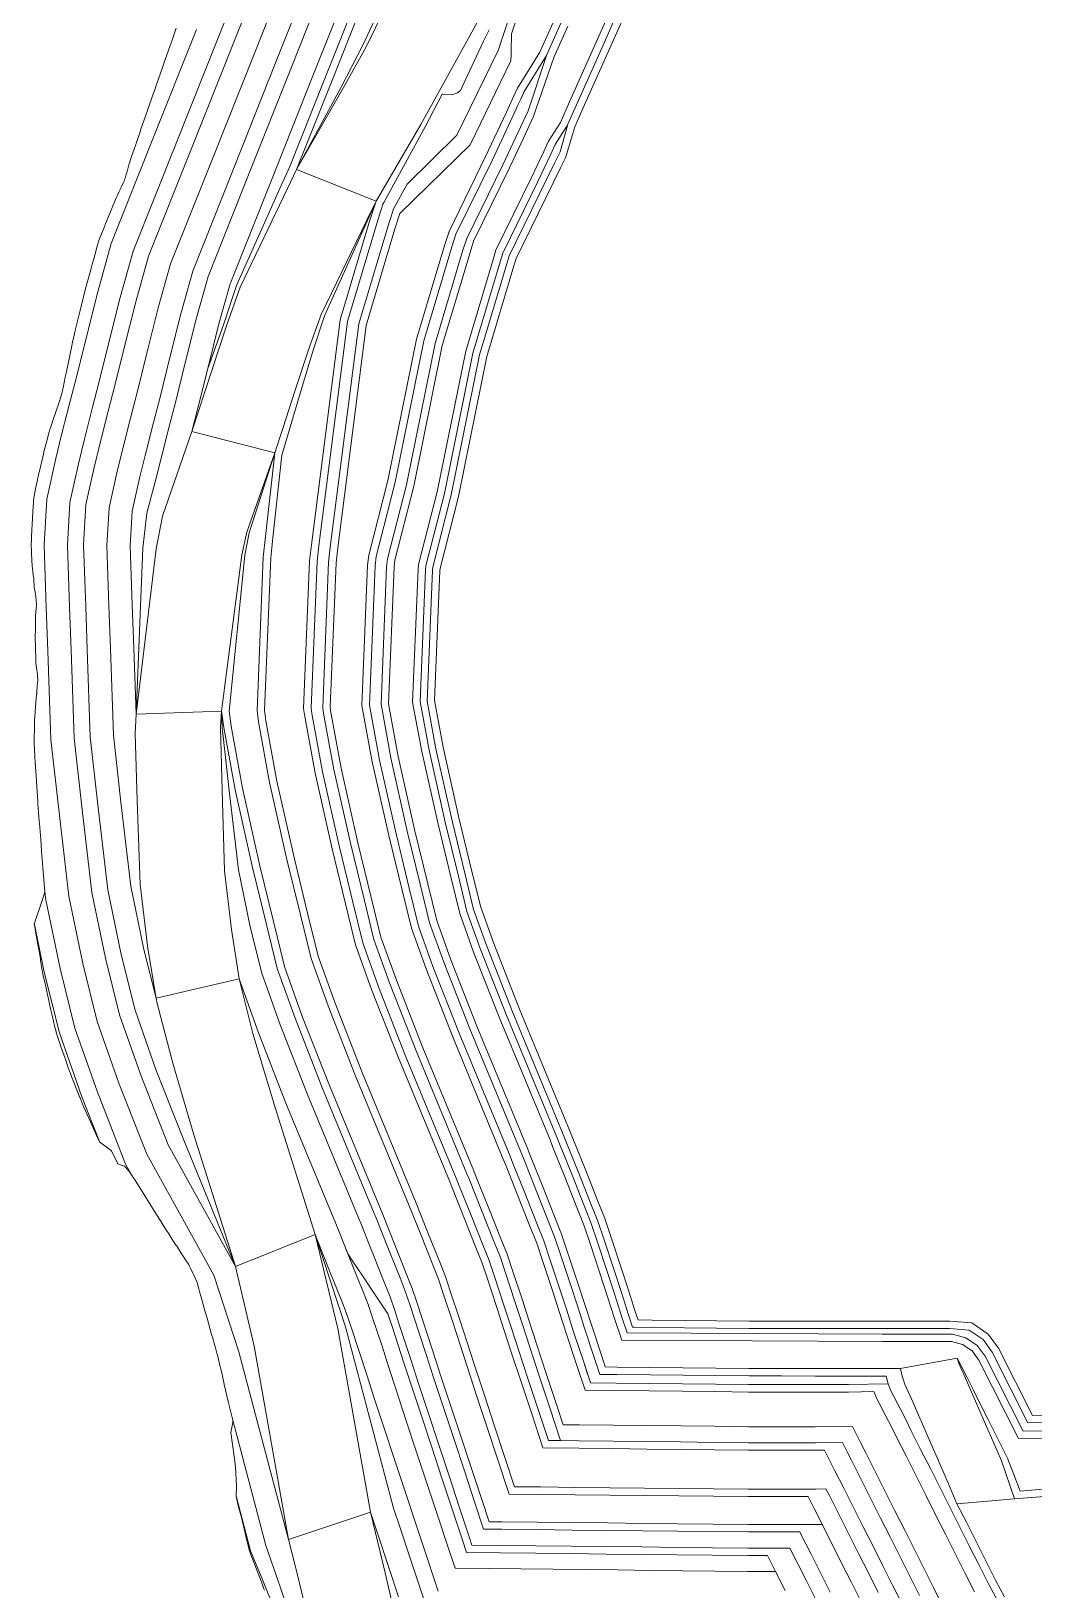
# Model space of a CAD drawing. Header units: inches. Extents: x 477581 to 478656, y 6770716 to 6772554.
# Drawn here: x 477581 to 478015, y 6771077 to 6771751 of the extents above; entities that cross this region are included whole.
import ezdxf

# ---------------------------------------------------------------- set-up
doc = ezdxf.new("R2010")
doc.units = ezdxf.units.IN
doc.header["$MEASUREMENT"] = 0
for name, pattern in [('CONTINUOUS-0-142-0-0.6000000238418579-0.800000011920929', [0]), ('CONTINUOUS-0-2-1-1-0', [0]), ('CONTINUOUS-0-7-1-1-1', [0])]:
    doc.linetypes.add(name, pattern=pattern)
for name, color, linetype in [('1', 7, 'Continuous'), ('3', 142, 'Continuous'), ('300', 2, 'Continuous'), ('301', 2, 'Continuous'), ('302', 2, 'Continuous'), ('304', 2, 'Continuous')]:
    doc.layers.add(name, color=color, linetype=linetype)

msp = doc.modelspace()

# ---------------------------------------------------------------- linework, layer by layer
at = {"layer": '1', "linetype": 'CONTINUOUS-0-7-1-1-1', "lineweight": 0}
msp.add_line((477981.96, 6771114.13, 268), (478006.88, 6771116.15, 268), dxfattribs=at)
for points in [[(477696.3, 6771691.16, 310), (477716.52, 6771726.28, 306.05), (477726.44, 6771744.12, 304), (477761.83, 6771816.53, 298)], [(477730.68, 6771677.48, 310), (477750.04, 6771710.62, 306.05), (477760.06, 6771728.68, 304), (477773.72, 6771753.47, 301.91), (477799.31, 6771799.95, 298)], [(478006.88, 6771116.15, 268), (478001.17, 6771132.67, 267.06), (477997.45, 6771141.26, 266.13), (477993.72, 6771149.86, 265.19), (477989.99, 6771158.46, 264.25), (477987.98, 6771163.09, 263.75), (477985.68, 6771168.38, 263.2), (477982.87, 6771174.47, 262.41), (477982.04, 6771177.02, 262)], [(477957.5, 6771172.55, 262), (477958.28, 6771169.24, 262), (477959.57, 6771165.32, 262.41), (477962.86, 6771158.16, 263.2), (477965.05, 6771153.12, 263.75), (477967.06, 6771148.51, 264.25), (477970.78, 6771139.91, 265.19), (477974.51, 6771131.32, 266.13), (477978.23, 6771122.72, 267.06), (477981.96, 6771114.13, 268)], [(478002.48, 6771073.81, 268), (477998.79, 6771080.73, 268), (477994.59, 6771089.08, 268), (477990.38, 6771097.43, 268), (477986.17, 6771105.78, 268), (477981.96, 6771114.13, 268)]]:
    msp.add_polyline3d(points, dxfattribs=at)
at = {"layer": '3', "linetype": 'CONTINUOUS-0-142-0-0.6000000238418579-0.800000011920929', "lineweight": 0}
msp.add_polyline3d([(478019.03, 6771120.34, 262), (478009.29, 6771119.55, 262), (478006.57, 6771126.69, 262), (478003.85, 6771133.83, 262), (477999.63, 6771142.21, 262), (477995.41, 6771150.59, 262), (477991.18, 6771158.98, 262), (477988.91, 6771163.49, 262), (477986.31, 6771168.67, 262), (477984.01, 6771173.16, 262), (477982.04, 6771177.02, 262), (477957.5, 6771172.55, 262), (477949.34, 6771172.55, 262), (477934.97, 6771172.55, 262), (477920.61, 6771172.56, 262), (477906.24, 6771172.56, 262), (477891.88, 6771172.56, 262), (477877.63, 6771172.72, 262), (477863.39, 6771172.87, 262), (477849.15, 6771173.03, 262), (477834.9, 6771173.18, 262), (477829.82, 6771173.24, 262), (477828.28, 6771177.89, 262), (477823.94, 6771191.03, 262), (477820.95, 6771200.29, 262), (477817.71, 6771210.33, 262), (477813.52, 6771222.93, 262), (477810.95, 6771230.66, 262), (477807.88, 6771238.39, 262), (477802.63, 6771251.55, 262), (477797.38, 6771264.71, 262), (477796.27, 6771267.49, 262), (477774.27, 6771320.62, 262), (477762.99, 6771349.38, 262), (477756.92, 6771366.33, 262), (477753.02, 6771382.22, 262), (477747.32, 6771405.7, 262), (477740.21, 6771437.29, 262), (477736.05, 6771460.09, 262), (477738.44, 6771519.1, 262), (477738.79, 6771522.21, 262), (477746.97, 6771554.11, 262), (477759.31, 6771615.04, 262), (477771.31, 6771655.31, 262), (477772.85, 6771660.1, 262), (477788.38, 6771691.83, 262), (477794.4, 6771704.68, 262), (477798.67, 6771713.81, 262)], dxfattribs=at)
at = {"layer": '300', "linetype": 'CONTINUOUS-0-2-1-1-0', "lineweight": 0}
for points in [[(477650.98, 6771577.85, 322), (477659.81, 6771604.59, 319.16), (477665.97, 6771623.5, 317.2), (477671.86, 6771640.24, 315.55), (477692.33, 6771682.9, 310.92), (477696.3, 6771691.16, 310)], [(477650.98, 6771577.85, 322), (477659.81, 6771604.59, 319.16), (477665.97, 6771623.5, 317.2), (477671.86, 6771640.24, 315.55), (477692.33, 6771682.9, 310.92)], [(477686.82, 6771568.67, 322), (477690.39, 6771579.18, 320.88), (477695.71, 6771595.64, 319.16), (477701.73, 6771614.01, 317.2), (477706.96, 6771628.37, 315.55), (477726.71, 6771669.22, 310.92), (477730.68, 6771677.48, 310)], [(477686.82, 6771568.67, 322), (477690.39, 6771579.18, 320.88), (477695.71, 6771595.64, 319.16), (477701.73, 6771614.01, 317.2), (477706.96, 6771628.37, 315.55), (477726.71, 6771669.22, 310.92), (477730.68, 6771677.48, 310)], [(477626.86, 6771455.55, 334), (477635.63, 6771527.04, 326.98), (477638.31, 6771541.25, 325.76), (477650.98, 6771577.85, 322)], [(477626.86, 6771455.55, 334), (477635.63, 6771527.04, 326.98), (477638.31, 6771541.25, 325.76), (477650.98, 6771577.85, 322)], [(477663.83, 6771456.84, 334), (477672.59, 6771524.54, 326.98), (477674.74, 6771534.27, 325.76), (477686.82, 6771568.67, 322)], [(477663.83, 6771456.84, 334), (477672.59, 6771524.54, 326.98), (477674.74, 6771534.27, 325.76), (477686.82, 6771568.67, 322)], [(477947.84, 6771075.78, 310), (477943.62, 6771084.16, 310), (477939.4, 6771092.54, 310), (477935.18, 6771100.91, 310), (477930.96, 6771109.29, 310), (477926.74, 6771117.67, 310), (477925.28, 6771120.57, 310), (477920.75, 6771120.37, 310), (477906.17, 6771120.37, 310), (477891.59, 6771120.38, 310), (477876.65, 6771120.54, 310), (477861.7, 6771120.7, 310), (477846.76, 6771120.87, 310), (477831.82, 6771121.03, 310), (477816.87, 6771121.19, 310), (477801.93, 6771121.35, 310), (477790.61, 6771121.48, 310), (477786.42, 6771134.14, 310), (477781.97, 6771147.62, 310), (477777.51, 6771161.1, 310), (477773.11, 6771174.42, 310), (477770.06, 6771183.87, 310), (477766.89, 6771193.68, 310), (477762.77, 6771206.07, 310), (477760.68, 6771212.36, 310), (477758.2, 6771218.61, 310), (477752.97, 6771231.73, 310), (477747.73, 6771244.86, 310), (477746.74, 6771247.32, 310), (477724.67, 6771300.63, 310), (477712.92, 6771330.6, 310), (477705.65, 6771350.89, 310), (477701.07, 6771369.54, 310), (477695.25, 6771393.53, 310), (477687.8, 6771426.61, 310), (477683.03, 6771452.75, 310), (477682.42, 6771457.27, 310), (477685.09, 6771523.18, 310), (477686.07, 6771531.88, 310), (477689.87, 6771567.64, 310)], [(477635.55, 6771332.74, 346), (477632.02, 6771354.25, 343.86), (477628.59, 6771381.84, 341.2), (477627.32, 6771418.31, 337.63), (477626.46, 6771447.15, 334.82), (477626.86, 6771455.55, 334)], [(477635.55, 6771332.74, 346), (477632.02, 6771354.25, 343.86), (477628.59, 6771381.84, 341.2), (477627.32, 6771418.31, 337.63), (477626.46, 6771447.15, 334.82), (477626.86, 6771455.55, 334)], [(477671.42, 6771341.05, 346), (477668.1, 6771362.5, 343.86), (477665.15, 6771387.75, 341.2), (477664.08, 6771422.53, 337.63), (477663.39, 6771449.86, 334.82), (477663.83, 6771456.84, 334)], [(477671.42, 6771341.05, 346), (477668.1, 6771362.5, 343.86), (477665.15, 6771387.75, 341.2), (477664.08, 6771422.53, 337.63), (477663.39, 6771449.86, 334.82), (477663.83, 6771456.84, 334)], [(477624.48, 6771257.14, 382), (477622.33, 6771261.02, 382), (477609.99, 6771292.5, 382), (477600.44, 6771319.79, 382), (477593.99, 6771345.56, 382), (477587.84, 6771375.24, 382), (477587.43, 6771378.75, 382)], [(477624.48, 6771257.14, 382), (477622.33, 6771261.02, 382), (477609.99, 6771292.5, 382), (477600.44, 6771319.79, 382), (477593.99, 6771345.56, 382), (477587.84, 6771375.24, 382), (477587.43, 6771378.75, 382)], [(477611.02, 6771270.69, 382), (477603.42, 6771290.06, 382), (477593.73, 6771317.78, 382), (477587.16, 6771344, 382), (477582.91, 6771364.54, 382)], [(477611.02, 6771270.69, 382), (477603.42, 6771290.06, 382), (477593.73, 6771317.78, 382), (477587.16, 6771344, 382), (477582.91, 6771364.54, 382)], [(477704.34, 6771230.52, 358), (477686.86, 6771285.85, 352.04), (477677.4, 6771317.5, 348.77), (477671.42, 6771341.05, 346)], [(477704.34, 6771230.52, 358), (477686.86, 6771285.85, 352.04), (477677.4, 6771317.5, 348.77), (477671.42, 6771341.05, 346)], [(477669.87, 6771216.7, 358), (477651.9, 6771273.67, 352.04), (477642.7, 6771304.63, 348.77), (477635.94, 6771330.42, 346.22), (477635.55, 6771332.74, 346)], [(477669.87, 6771216.7, 358), (477651.9, 6771273.67, 352.04), (477642.7, 6771304.63, 348.77), (477635.94, 6771330.42, 346.22), (477635.55, 6771332.74, 346)], [(477728.25, 6771110.41, 370), (477714.14, 6771189.92, 361.96), (477704.34, 6771230.52, 358)], [(477728.25, 6771110.41, 370), (477714.14, 6771189.92, 361.96), (477704.34, 6771230.52, 358)], [(477692.76, 6771098.68, 370), (477677.93, 6771182.23, 361.54), (477669.87, 6771216.7, 358)], [(477692.76, 6771098.68, 370), (477677.93, 6771182.23, 361.54), (477669.87, 6771216.7, 358)], [(477704.93, 6770994.95, 382), (477705.03, 6770995.26, 382), (477706.98, 6771002.44, 382), (477707.28, 6771012.95, 382), (477706.93, 6771024.24, 382), (477706.59, 6771026.03, 382), (477704.64, 6771031.48, 382), (477700.3, 6771044.59, 382), (477695.42, 6771059.36, 382), (477691.87, 6771070.09, 382), (477687.66, 6771082.84, 382), (477683.03, 6771096.1, 382), (477668.7, 6771150.19, 382)], [(477704.93, 6770994.95, 382), (477705.03, 6770995.26, 382), (477706.98, 6771002.44, 382), (477707.28, 6771012.95, 382), (477706.93, 6771024.24, 382), (477706.59, 6771026.03, 382), (477704.64, 6771031.48, 382), (477700.3, 6771044.59, 382), (477695.42, 6771059.36, 382), (477691.87, 6771070.09, 382), (477687.66, 6771082.84, 382), (477683.03, 6771096.1, 382), (477668.7, 6771150.19, 382)], [(477958.32, 6771070.56, 310), (477954.09, 6771078.93, 310), (477949.87, 6771087.31, 310), (477945.65, 6771095.69, 310), (477941.43, 6771104.06, 310), (477937.21, 6771112.44, 310), (477932.99, 6771120.82, 310), (477929.18, 6771128.37, 310), (477924.69, 6771137.28, 310)], [(477704.43, 6770996.46, 382), (477705.69, 6771002.63, 382), (477705.63, 6771004.53, 382), (477705.36, 6771012.95, 382), (477705.13, 6771015.41, 382), (477704.34, 6771023.95, 382), (477703.93, 6771025.31, 382), (477701.71, 6771030.47, 382), (477696.62, 6771043.38, 382), (477691.66, 6771055.88, 382), (477686.7, 6771068.38, 382), (477681.73, 6771080.88, 382), (477676.42, 6771093.71, 382), (477676.27, 6771094.31, 382), (477670.28, 6771116.9, 382)], [(477704.43, 6770996.46, 382), (477705.69, 6771002.63, 382), (477705.63, 6771004.53, 382), (477705.36, 6771012.95, 382), (477705.13, 6771015.41, 382), (477704.34, 6771023.95, 382), (477703.93, 6771025.31, 382), (477701.71, 6771030.47, 382), (477696.62, 6771043.38, 382), (477691.66, 6771055.88, 382), (477686.7, 6771068.38, 382), (477681.73, 6771080.88, 382), (477676.42, 6771093.71, 382), (477676.27, 6771094.31, 382), (477670.28, 6771116.9, 382)], [(477728.25, 6771110.41, 370), (477731.43, 6771097.32, 371.31), (477734.57, 6771084.21, 372.65), (477737.71, 6771071.11, 374), (477740.86, 6771058, 375.35), (477743.96, 6771045.04, 376.68), (477746.35, 6771036.86, 377.29), (477747.7, 6771028.7, 377.53), (477747.51, 6771022.8, 377.97), (477747.19, 6771012.99, 378.7), (477745.82, 6770996.71, 379.79), (477741.84, 6770984.49, 380.56), (477736.54, 6770970.96, 381.74), (477735.02, 6770968.03, 382)], [(477728.25, 6771110.41, 370), (477731.43, 6771097.32, 371.31), (477734.57, 6771084.21, 372.65), (477737.71, 6771071.11, 374), (477740.86, 6771058, 375.35), (477743.96, 6771045.04, 376.68), (477746.35, 6771036.86, 377.29), (477747.7, 6771028.7, 377.53), (477747.51, 6771022.8, 377.97), (477747.19, 6771012.99, 378.7), (477745.82, 6770996.71, 379.79), (477741.84, 6770984.49, 380.56), (477736.54, 6770970.96, 381.74), (477735.02, 6770968.03, 382)], [(477692.76, 6771098.68, 370), (477696.18, 6771085.66, 371.31), (477699.32, 6771072.56, 372.65), (477702.46, 6771059.45, 374), (477705.6, 6771046.35, 375.35), (477708.86, 6771032.94, 376.68), (477710.42, 6771027.07, 377.29), (477710.67, 6771024.64, 377.53), (477710.05, 6771012.96, 378.7), (477708.83, 6771002.17, 379.79), (477706.19, 6770994.92, 380.56), (477703.34, 6770987.97, 381.31)], [(477692.76, 6771098.68, 370), (477696.18, 6771085.66, 371.31), (477699.32, 6771072.56, 372.65), (477702.46, 6771059.45, 374), (477705.6, 6771046.35, 375.35), (477708.86, 6771032.94, 376.68), (477710.42, 6771027.07, 377.29), (477710.67, 6771024.64, 377.53), (477710.05, 6771012.96, 378.7), (477708.83, 6771002.17, 379.79), (477706.19, 6770994.92, 380.56), (477703.34, 6770987.97, 381.31)]]:
    msp.add_polyline3d(points, dxfattribs=at)
at = {"layer": '301', "linetype": 'CONTINUOUS-0-2-1-1-0', "lineweight": 0}
for points in [[(477696.3, 6771691.16, 310), (477715.6, 6771726.8, 310), (477725.01, 6771744.87, 310), (477758.94, 6771817.94, 310)], [(477810.48, 6771141.38, 298), (477805.81, 6771155.51, 298), (477801.36, 6771168.99, 298), (477796.98, 6771182.22, 298), (477793.96, 6771191.58, 298), (477790.76, 6771201.5, 298), (477786.6, 6771213.99, 298), (477784.29, 6771220.96, 298), (477781.53, 6771227.9, 298), (477776.29, 6771241.04, 298), (477771.05, 6771254.18, 298), (477770, 6771256.8, 298), (477747.97, 6771310.02, 298), (477736.44, 6771339.42, 298), (477729.73, 6771358.14, 298), (477725.47, 6771375.5, 298), (477719.71, 6771399.25, 298), (477712.42, 6771431.63, 298), (477707.84, 6771456.69, 298), (477707.6, 6771458.46, 298), (477710.15, 6771521.26, 298), (477710.89, 6771527.85, 298), (477723.21, 6771624.36, 298), (477735.72, 6771666.37, 298), (477737.65, 6771672.32, 298), (477738.25, 6771674.19, 298), (477744.07, 6771684.82, 298), (477765.64, 6771705.97, 298), (477783.5, 6771742.62, 298), (477784.01, 6771744.18, 298), (477784.84, 6771746.69, 298), (477785.47, 6771748.6, 298), (477801.96, 6771798.56, 298)], [(477757.54, 6771076.22, 358), (477756.49, 6771079.38, 358), (477752.03, 6771092.87, 358), (477747.58, 6771106.34, 358), (477743.12, 6771119.82, 358), (477738.66, 6771133.3, 358), (477734.21, 6771146.78, 358), (477729.75, 6771160.26, 358), (477726.65, 6771169.87, 358), (477723.55, 6771179.48, 358), (477719.48, 6771191.69, 358), (477717.81, 6771196.75, 358), (477715.83, 6771201.74, 358), (477710.6, 6771214.83, 358), (477705.38, 6771227.93, 358), (477704.34, 6771230.52, 358), (477669.87, 6771216.7, 358), (477647.17, 6771272.02, 358), (477635.44, 6771301.94, 358), (477626.46, 6771327.58, 358), (477620.45, 6771351.61, 358), (477614.66, 6771379.58, 358), (477610.34, 6771416.36, 358), (477607.05, 6771445.72, 358), (477605.73, 6771483.59, 358), (477605.08, 6771502.09, 358), (477604.15, 6771528.65, 358), (477605.16, 6771546.2, 358), (477608.72, 6771562.29, 358), (477611.23, 6771572.29, 358), (477614.83, 6771586.68, 358), (477617.72, 6771597.71, 358), (477621.78, 6771614.08, 358), (477626.76, 6771633.91, 358), (477632.28, 6771653.62, 358), (477650.55, 6771699.53, 358), (477668.81, 6771745.44, 358), (477686.84, 6771790.73, 358)], [(477907.66, 6771076.54, 346), (477903.48, 6771084.83, 346), (477891.39, 6771084.84, 346), (477877.37, 6771084.99, 346), (477863.36, 6771085.14, 346), (477849.34, 6771085.29, 346), (477835.32, 6771085.45, 346), (477821.3, 6771085.6, 346), (477807.29, 6771085.75, 346), (477793.27, 6771085.9, 346), (477779.25, 6771086.06, 346), (477765.23, 6771086.21, 346), (477764.84, 6771086.21, 346), (477761.57, 6771096.09, 346), (477757.12, 6771109.55, 346), (477752.68, 6771122.99, 346), (477748.22, 6771136.46, 346), (477743.77, 6771149.94, 346), (477739.32, 6771163.39, 346), (477736.23, 6771172.96, 346), (477733.12, 6771182.61, 346), (477729.04, 6771194.87, 346), (477727.28, 6771200.2, 346), (477725.18, 6771205.46, 346), (477722.54, 6771212.08, 346), (477719.95, 6771218.56, 346), (477714.73, 6771231.66, 346), (477713.83, 6771233.91, 346), (477691.7, 6771287.34, 346), (477679.64, 6771318.12, 346), (477671.42, 6771341.05, 346), (477635.55, 6771332.74, 346), (477630.27, 6771353.85, 346), (477624.6, 6771381.19, 346), (477620.35, 6771417.51, 346), (477617.1, 6771446.46, 346), (477615.79, 6771483.95, 346), (477615.14, 6771502.44, 346), (477614.23, 6771528.54, 346), (477615.17, 6771544.81, 346), (477618.52, 6771559.98, 346), (477620.99, 6771569.84, 346), (477624.59, 6771584.18, 346), (477627.48, 6771595.22, 346), (477631.55, 6771611.64, 346), (477636.49, 6771631.33, 346), (477641.83, 6771650.39, 346), (477659.9, 6771695.8, 346), (477678.17, 6771741.71, 346), (477696.18, 6771786.99, 346)], [(477927.13, 6771075.85, 334), (477922.91, 6771084.22, 334), (477918.68, 6771092.6, 334), (477914.46, 6771100.98, 334), (477914, 6771101.9, 334), (477906.32, 6771101.9, 334), (477891.48, 6771101.91, 334), (477876.29, 6771102.07, 334), (477861.1, 6771102.24, 334), (477845.91, 6771102.4, 334), (477830.72, 6771102.57, 334), (477815.53, 6771102.73, 334), (477800.34, 6771102.9, 334), (477785.15, 6771103.06, 334), (477777.22, 6771103.15, 334), (477773.31, 6771114.98, 334), (477768.89, 6771128.34, 334), (477764.43, 6771141.82, 334), (477759.97, 6771155.3, 334), (477755.55, 6771168.69, 334), (477752.48, 6771178.2, 334), (477749.34, 6771187.93, 334), (477745.24, 6771200.25, 334), (477743.32, 6771206.04, 334), (477741.04, 6771211.78, 334), (477735.81, 6771224.89, 334), (477730.58, 6771238, 334), (477729.63, 6771240.35, 334), (477707.54, 6771293.72, 334), (477695.62, 6771324.11, 334), (477687.94, 6771345.56, 334), (477683.12, 6771365.16, 334), (477677.26, 6771389.32, 334), (477669.7, 6771422.92, 334), (477664.78, 6771449.85, 334), (477663.83, 6771456.84, 334), (477626.86, 6771455.55, 334), (477629.74, 6771527.44, 334), (477631.5, 6771542.56, 334), (477635.14, 6771556.07, 334), (477637.55, 6771565.69, 334), (477641.12, 6771579.94, 334), (477644.02, 6771591, 334), (477648.11, 6771607.51, 334), (477652.99, 6771626.95, 334), (477658.02, 6771644.91, 334), (477675.76, 6771689.49, 334), (477694.03, 6771735.4, 334), (477712.03, 6771780.66, 334)], [(477657.88, 6771605.07, 322), (477664.75, 6771623.91, 322), (477670.26, 6771640.9, 322), (477689.65, 6771684.19, 322), (477693.36, 6771692.45, 322), (477708.2, 6771729.76, 322), (477726.2, 6771774.99, 322)], [(477796.4, 6771716.54, 274), (477804.37, 6771740.39, 274), (477816.7, 6771768.08, 274)], [(477821.1, 6771163.19, 286), (477817.43, 6771174.3, 286), (477813.07, 6771187.48, 286), (477810.07, 6771196.78, 286), (477806.85, 6771206.78, 286), (477802.67, 6771219.32, 286), (477800.21, 6771226.75, 286), (477797.26, 6771234.17, 286), (477792.01, 6771247.31, 286), (477786.77, 6771260.47, 286), (477785.68, 6771263.18, 286), (477763.67, 6771316.35, 286), (477752.29, 6771345.37, 286), (477745.96, 6771363.03, 286), (477741.91, 6771379.51, 286), (477736.19, 6771403.1, 286), (477729.01, 6771435.01, 286), (477724.58, 6771459.28, 286), (477727.04, 6771519.97, 286), (477727.52, 6771524.28, 286), (477735.82, 6771556.67, 286), (477748.21, 6771617.81, 286), (477760.39, 6771658.71, 286), (477762.23, 6771664.39, 286), (477778.07, 6771696.76, 286), (477787.03, 6771715.9, 286), (477790.33, 6771722.97, 286), (477791.92, 6771726.36, 286), (477801.52, 6771741.9, 286), (477807.7, 6771755.77, 286)], [(478072.07, 6771142.74, 262), (478008.55, 6771142.29, 262), (477991.46, 6771176.17, 262), (477988.49, 6771180.16, 262), (477984.38, 6771182.96, 262), (477979.58, 6771184.26, 262), (477964.02, 6771184.26, 262), (477949.67, 6771184.26, 262), (477836.95, 6771184.87, 262), (477833.85, 6771194.27, 262), (477831, 6771203.1, 262), (477830.99, 6771203.12, 262), (477823.41, 6771226.21, 262), (477820.76, 6771234.23, 262), (477817.57, 6771242.25, 262), (477812.31, 6771255.41, 262), (477807.06, 6771268.58, 262), (477805.92, 6771271.43, 262), (477783.94, 6771324.52, 262), (477772.75, 6771353.05, 262), (477766.92, 6771369.34, 262), (477763.14, 6771384.69, 262), (477757.47, 6771408.07, 262), (477750.43, 6771439.37, 262), (477746.51, 6771460.82, 262), (477748.84, 6771518.31, 262), (477749.07, 6771520.32, 262), (477757.13, 6771551.78, 262), (477769.44, 6771612.51, 262), (477781.26, 6771652.22, 262), (477782.55, 6771656.18, 262), (477797.79, 6771687.33, 262), (477803.21, 6771698.91, 262), (477805.33, 6771703.45, 262), (477810.42, 6771711.43, 262), (477814.4, 6771720.38, 262), (477820.45, 6771733.95, 262), (477826.49, 6771747.51, 262), (477832.53, 6771761.08, 262)], [(478069.25, 6771145.94, 250), (478010.52, 6771145.52, 250), (477994.21, 6771177.86, 250), (477990.75, 6771182.51, 250), (477985.74, 6771185.92, 250), (477980, 6771187.48, 250), (477964.02, 6771187.48, 250), (477949.67, 6771187.48, 250), (477839.28, 6771188.07, 250), (477836.9, 6771195.26, 250), (477833.92, 6771204.51, 250), (477830.67, 6771214.58, 250), (477826.46, 6771227.23, 250), (477823.78, 6771235.33, 250), (477820.55, 6771243.44, 250), (477815.3, 6771256.61, 250), (477810.04, 6771269.78, 250), (477808.9, 6771272.64, 250), (477786.92, 6771325.72, 250), (477775.77, 6771354.18, 250), (477770, 6771370.27, 250), (477766.27, 6771385.46, 250), (477760.6, 6771408.81, 250), (477753.58, 6771440.01, 250), (477749.74, 6771461.05, 250), (477752.05, 6771518.06, 250), (477752.24, 6771519.74, 250), (477760.27, 6771551.06, 250), (477772.56, 6771611.73, 250), (477784.33, 6771651.27, 250), (477785.53, 6771654.98, 250), (477800.69, 6771685.94, 250), (477806.12, 6771697.55, 250), (477808.16, 6771701.9, 250), (477813.26, 6771709.9, 250), (477813.62, 6771710.72, 250), (477817.34, 6771719.07, 250), (477823.38, 6771732.64, 250), (477829.43, 6771746.21, 250), (477835.47, 6771759.78, 250)], [(477740.33, 6771073.89, 370), (477735.86, 6771087.4, 370), (477731.4, 6771100.91, 370), (477728.25, 6771110.41, 370), (477692.76, 6771098.68, 370), (477671.26, 6771179.8, 370), (477660.51, 6771212.95, 370), (477631.46, 6771265.32, 370), (477619.43, 6771296, 370), (477610.09, 6771322.68, 370), (477603.8, 6771347.8, 370), (477597.79, 6771376.85, 370), (477593.39, 6771414.4, 370), (477590.01, 6771444.47, 370), (477588.67, 6771483, 370), (477588.02, 6771501.5, 370), (477587.07, 6771528.84, 370), (477588.2, 6771548.54, 370), (477592.1, 6771566.21, 370), (477594.67, 6771576.44, 370), (477598.3, 6771590.91, 370), (477601.18, 6771601.92, 370), (477605.22, 6771618.21, 370), (477610.26, 6771638.29, 370), (477616.09, 6771659.09, 370), (477634.69, 6771705.84, 370), (477652.95, 6771751.75, 370)], [(477952.13, 6771165.95, 274), (477951.39, 6771169.33, 274), (477934.97, 6771169.34, 274), (477920.61, 6771169.34, 274), (477906.24, 6771169.35, 274), (477891.86, 6771169.35, 274), (477863.35, 6771169.66, 274), (477849.11, 6771169.81, 274), (477834.87, 6771169.97, 274), (477828.42, 6771170.04, 274), (477827.49, 6771170.05, 274), (477825.23, 6771176.88, 274), (477820.88, 6771190.03, 274), (477817.89, 6771199.3, 274), (477814.65, 6771209.33, 274), (477810.47, 6771221.91, 274), (477807.93, 6771229.56, 274), (477804.89, 6771237.21, 274), (477799.65, 6771250.36, 274), (477794.39, 6771263.52, 274), (477793.29, 6771266.28, 274), (477771.29, 6771319.42, 274), (477759.98, 6771348.25, 274), (477753.84, 6771365.4, 274), (477749.89, 6771381.46, 274), (477744.19, 6771404.97, 274), (477737.06, 6771436.65, 274), (477732.82, 6771459.86, 274), (477735.23, 6771519.35, 274), (477735.62, 6771522.79, 274), (477743.83, 6771554.83, 274), (477756.19, 6771615.82, 274), (477768.23, 6771656.27, 274), (477769.87, 6771661.31, 274), (477785.48, 6771693.22, 274), (477796.4, 6771716.54, 274)], [(477924.69, 6771137.28, 310), (477920.7, 6771137.27, 310), (477906.2, 6771137.27, 310), (477891.68, 6771137.28, 310), (477877.02, 6771137.44, 310), (477862.39, 6771137.6, 310), (477847.76, 6771137.75, 310), (477833.12, 6771137.92, 310), (477818.49, 6771138.07, 310), (477802.87, 6771138.24, 310), (477798.01, 6771152.93, 310), (477793.56, 6771166.41, 310), (477789.17, 6771179.67, 310), (477786.14, 6771189.06, 310), (477782.95, 6771198.95, 310), (477778.81, 6771211.4, 310), (477776.57, 6771218.14, 310), (477773.9, 6771224.86, 310), (477768.66, 6771238, 310), (477763.42, 6771251.13, 310), (477762.39, 6771253.7, 310), (477740.35, 6771306.95, 310), (477728.74, 6771336.54, 310), (477721.85, 6771355.77, 310), (477717.48, 6771373.55, 310), (477711.71, 6771397.38, 310), (477704.36, 6771429.99, 310), (477699.73, 6771455.4, 310), (477699.36, 6771458.07, 310), (477701.95, 6771521.89, 310), (477702.73, 6771528.83, 310), (477715.15, 6771626.07, 310), (477727.88, 6771668.8, 310), (477730.68, 6771677.48, 310)], [(477940.34, 6771072, 322), (477936.12, 6771080.38, 322), (477931.9, 6771088.75, 322), (477927.68, 6771097.13, 322), (477923.65, 6771105.13, 322), (477923.46, 6771105.51, 322), (477920.2, 6771111.97, 322), (477917.59, 6771117.16, 322), (477906.17, 6771117.16, 322), (477891.57, 6771117.16, 322), (477876.61, 6771117.32, 322), (477861.67, 6771117.49, 322), (477846.72, 6771117.65, 322), (477831.78, 6771117.81, 322), (477816.84, 6771117.97, 322), (477801.89, 6771118.14, 322), (477788.28, 6771118.29, 322), (477783.37, 6771133.13, 322), (477778.91, 6771146.61, 322), (477774.46, 6771160.09, 322), (477770.05, 6771173.43, 322), (477767, 6771182.89, 322), (477763.84, 6771192.68, 322), (477759.72, 6771205.06, 322), (477757.66, 6771211.26, 322), (477755.21, 6771217.42, 322), (477749.98, 6771230.54, 322), (477744.74, 6771243.67, 322), (477743.76, 6771246.11, 322), (477721.69, 6771299.43, 322), (477709.91, 6771329.47, 322), (477702.57, 6771349.96, 322), (477697.94, 6771368.78, 322), (477692.12, 6771392.79, 322), (477684.65, 6771425.97, 322), (477679.85, 6771452.24, 322), (477679.19, 6771457.12, 322), (477681.88, 6771523.42, 322), (477682.9, 6771532.46, 322), (477686.82, 6771568.67, 322)], [(477945.99, 6771162.62, 286), (477935, 6771162.41, 286), (477920.59, 6771162.41, 286), (477906.21, 6771162.42, 286), (477891.82, 6771162.42, 286), (477877.47, 6771162.58, 286), (477863.13, 6771162.73, 286), (477848.79, 6771162.89, 286), (477834.46, 6771163.04, 286), (477821.1, 6771163.19, 286)], [(477989.51, 6771076.05, 286), (477985.37, 6771084.27, 286), (477981.16, 6771092.64, 286), (477976.94, 6771101, 286), (477972.72, 6771109.37, 286), (477968.5, 6771117.74, 286), (477964.29, 6771126.11, 286), (477960.07, 6771134.48, 286), (477955.85, 6771142.85, 286), (477953.59, 6771147.33, 286), (477951.23, 6771152, 286), (477948.24, 6771157.63, 286), (477947.59, 6771158.93, 286), (477945.99, 6771162.62, 286)], [(477958.32, 6771070.56, 310), (477954.09, 6771078.93, 310), (477949.87, 6771087.31, 310), (477945.65, 6771095.69, 310), (477941.43, 6771104.06, 310), (477937.21, 6771112.44, 310), (477932.99, 6771120.82, 310), (477929.18, 6771128.37, 310), (477924.69, 6771137.28, 310)], [(477965.79, 6771074.4, 298), (477961.57, 6771082.77, 298), (477957.35, 6771091.14, 298), (477953.14, 6771099.5, 298), (477948.92, 6771107.87, 298), (477944.7, 6771116.24, 298), (477940.49, 6771124.61, 298), (477936.27, 6771132.98, 298), (477934.36, 6771136.77, 298), (477932.46, 6771140.53, 298)], [(477981.96, 6771114.13, 268), (478006.88, 6771116.15, 268), (478051.11, 6771119.75, 268), (478078.03, 6771115.82, 268.07), (478087.77, 6771113.42, 268)]]:
    msp.add_polyline3d(points, dxfattribs=at)
at = {"layer": '302', "linetype": 'CONTINUOUS-0-2-1-1-0', "lineweight": 0}
for points in [[(477857.68, 6771906.09, 286), (477804.98, 6771797.45, 286), (477789.27, 6771749.85, 286), (477789.21, 6771747.42, 286), (477789.15, 6771744.48, 286), (477789.05, 6771740.63, 286), (477789, 6771738.09, 286), (477771.34, 6771701.86, 286), (477740.94, 6771672.05, 286)], [(477686.82, 6771568.67, 322), (477650.98, 6771577.85, 322), (477653.78, 6771588.52, 322), (477657.88, 6771605.07, 322), (477662.72, 6771624.36, 322), (477667.58, 6771641.68, 322), (477685.12, 6771685.77, 322), (477703.38, 6771731.68, 322), (477721.39, 6771776.92, 322), (477737.81, 6771817.82, 322), (477743.92, 6771819.41, 322)], [(477752.46, 6771069.28, 358), (477749.86, 6771077.13, 358), (477745.4, 6771090.62, 358), (477740.94, 6771104.12, 358), (477738.17, 6771112.17, 358), (477717.39, 6771190.6, 358), (477704.34, 6771230.52, 358), (477669.87, 6771216.7, 358), (477640.71, 6771269.31, 358), (477628.87, 6771299.5, 358), (477619.75, 6771325.57, 358), (477613.62, 6771350.04, 358), (477607.74, 6771378.46, 358), (477603.39, 6771415.55, 358), (477600.06, 6771445.21, 358), (477598.73, 6771483.35, 358), (477598.09, 6771501.85, 358), (477597.15, 6771528.73, 358), (477598.21, 6771547.16, 358), (477601.91, 6771563.9, 358), (477604.44, 6771573.99, 358), (477608.05, 6771588.41, 358), (477610.94, 6771599.44, 358), (477614.99, 6771615.77, 358), (477619.99, 6771635.71, 358), (477625.64, 6771655.86, 358), (477644.04, 6771702.11, 358), (477662.31, 6771748.02, 358), (477680.34, 6771793.33, 358)], [(477920.88, 6771072.7, 334), (477916.66, 6771081.07, 334), (477909.69, 6771094.9, 334), (477891.45, 6771094.91, 334), (477876.16, 6771095.07, 334), (477860.88, 6771095.24, 334), (477845.59, 6771095.4, 334), (477830.31, 6771095.57, 334), (477815.03, 6771095.74, 334), (477799.74, 6771095.9, 334), (477784.46, 6771096.07, 334), (477772.14, 6771096.2, 334), (477771.11, 6771099.31, 334), (477766.67, 6771112.75, 334), (477762.24, 6771126.15, 334), (477757.78, 6771139.62, 334), (477753.33, 6771153.11, 334), (477748.89, 6771166.51, 334), (477745.82, 6771176.05, 334), (477740.87, 6771191.12, 334), (477738.6, 6771198.04, 334), (477736.74, 6771203.64, 334), (477734.54, 6771209.19, 334), (477732.06, 6771215.39, 334), (477729.31, 6771222.29, 334), (477728.34, 6771224.71, 334), (477724.08, 6771235.4, 334), (477723.15, 6771237.71, 334), (477701.04, 6771291.11, 334), (477689.07, 6771321.66, 334), (477681.22, 6771343.54, 334), (477676.29, 6771363.61, 334), (477671.17, 6771388.2, 334), (477667.13, 6771422.61, 334), (477664.08, 6771449.85, 334), (477663.83, 6771456.84, 334), (477626.86, 6771455.55, 334), (477625.85, 6771484.3, 334), (477625.21, 6771502.79, 334), (477624.31, 6771528.42, 334), (477625.18, 6771543.43, 334), (477628.32, 6771557.67, 334), (477630.76, 6771567.39, 334), (477634.34, 6771581.68, 334), (477637.23, 6771592.73, 334), (477641.32, 6771609.2, 334), (477646.22, 6771628.74, 334), (477651.38, 6771647.16, 334), (477669.26, 6771692.08, 334), (477687.53, 6771737.99, 334), (477705.53, 6771783.25, 334)], [(477730.68, 6771677.48, 310), (477696.3, 6771691.16, 310), (477711.19, 6771728.57, 310), (477729.19, 6771773.8, 310)], [(478066.19, 6771149.42, 250), (478012.67, 6771149.04, 250), (477997.2, 6771179.71, 250), (477993.21, 6771185.07, 250), (477987.23, 6771189.15, 250), (477978.66, 6771189.85, 250), (477964.1, 6771189.86, 250), (477949.68, 6771189.86, 250), (477935.26, 6771189.86, 250), (477920.84, 6771189.87, 250), (477906.41, 6771189.87, 250), (477891.97, 6771189.87, 250), (477877.99, 6771190.02, 250), (477864.02, 6771190.18, 250), (477850.05, 6771190.33, 250), (477842.29, 6771190.41, 250), (477841.67, 6771190.42, 250), (477839.76, 6771196.2, 250), (477836.78, 6771205.43, 250), (477833.52, 6771215.52, 250), (477829.31, 6771228.17, 250), (477826.6, 6771236.36, 250), (477823.34, 6771244.55, 250), (477818.09, 6771257.72, 250), (477812.83, 6771270.89, 250), (477811.68, 6771273.77, 250), (477789.71, 6771326.84, 250), (477778.57, 6771355.23, 250), (477772.87, 6771371.14, 250), (477769.18, 6771386.17, 250), (477763.53, 6771409.49, 250), (477756.52, 6771440.61, 250), (477752.75, 6771461.26, 250), (477755.05, 6771517.83, 250), (477755.2, 6771519.2, 250), (477763.19, 6771550.39, 250), (477775.47, 6771611.01, 250), (477787.2, 6771650.38, 250), (477788.32, 6771653.85, 250), (477807.77, 6771693.62, 250), (477810.32, 6771698.84, 250), (477812.69, 6771707.64, 250), (477813.62, 6771710.72, 250), (477817.34, 6771719.07, 250), (477823.38, 6771732.64, 250), (477829.43, 6771746.21, 250), (477835.47, 6771759.78, 250)], [(478063.37, 6771152.61, 238), (478014.64, 6771152.27, 238), (477999.94, 6771181.4, 238), (477995.46, 6771187.43, 238), (477988.34, 6771192.28, 238), (477978.79, 6771193.07, 238), (477964.1, 6771193.07, 238), (477949.68, 6771193.08, 238), (477935.26, 6771193.08, 238), (477920.84, 6771193.08, 238), (477906.41, 6771193.08, 238), (477891.99, 6771193.09, 238), (477878.02, 6771193.24, 238), (477864.05, 6771193.39, 238), (477850.08, 6771193.54, 238), (477844, 6771193.61, 238), (477842.81, 6771197.2, 238), (477839.84, 6771206.42, 238), (477836.58, 6771216.52, 238), (477832.36, 6771229.19, 238), (477829.62, 6771237.46, 238), (477826.33, 6771245.74, 238), (477821.07, 6771258.91, 238), (477815.82, 6771272.09, 238), (477814.65, 6771274.98, 238), (477792.69, 6771328.04, 238), (477781.59, 6771356.36, 238), (477775.96, 6771372.06, 238), (477772.31, 6771386.93, 238), (477766.66, 6771410.22, 238), (477759.67, 6771441.26, 238), (477755.98, 6771461.48, 238), (477758.25, 6771517.59, 238), (477758.37, 6771518.62, 238), (477766.33, 6771549.67, 238), (477778.6, 6771610.23, 238), (477790.27, 6771649.42, 238), (477791.31, 6771652.64, 238), (477810.66, 6771692.21, 238), (477812.57, 6771696.11, 238), (477815.77, 6771706.71, 238), (477816.64, 6771709.59, 238), (477820.28, 6771717.76, 238), (477826.32, 6771731.33, 238), (477832.36, 6771744.9, 238), (477838.41, 6771758.47, 238)], [(477932.46, 6771140.53, 298), (477920.69, 6771140.49, 298), (477906.2, 6771140.49, 298), (477891.7, 6771140.49, 298), (477877.05, 6771140.65, 298), (477862.42, 6771140.81, 298), (477847.79, 6771140.97, 298), (477833.16, 6771141.13, 298), (477818.53, 6771141.29, 298), (477810.48, 6771141.38, 298), (477805.2, 6771141.43, 298), (477801.07, 6771153.94, 298), (477796.61, 6771167.42, 298), (477792.23, 6771180.67, 298), (477789.2, 6771190.05, 298), (477786.01, 6771199.95, 298), (477781.86, 6771212.41, 298), (477779.59, 6771219.25, 298), (477776.89, 6771226.05, 298), (477771.65, 6771239.19, 298), (477766.4, 6771252.33, 298), (477765.37, 6771254.91, 298), (477743.33, 6771308.15, 298), (477731.75, 6771337.67, 298), (477724.93, 6771356.7, 298), (477720.61, 6771374.31, 298), (477714.84, 6771398.11, 298), (477707.52, 6771430.63, 298), (477702.9, 6771455.91, 298), (477702.59, 6771458.22, 298), (477705.16, 6771521.64, 298), (477705.92, 6771528.44, 298), (477718.3, 6771625.4, 298), (477730.95, 6771667.85, 298), (477732.89, 6771673.86, 298), (477733.63, 6771676.16, 298), (477734.03, 6771676.9, 298), (477751.91, 6771709.54, 298), (477759.3, 6771723.74, 298), (477763.41, 6771723.37, 298), (477765.95, 6771724.29, 298), (477767.27, 6771725.31, 298), (477777.22, 6771746.59, 298), (477779.56, 6771751.61, 298)], [(477794.4, 6771704.68, 262), (477798.67, 6771713.81, 262), (477807.51, 6771739.54, 262), (477813.57, 6771753.15, 262)], [(477822.2, 6771170.11, 274), (477820.48, 6771175.31, 274), (477816.13, 6771188.48, 274), (477813.13, 6771197.77, 274), (477809.9, 6771207.78, 274), (477805.72, 6771220.34, 274), (477803.23, 6771227.85, 274), (477800.25, 6771235.36, 274), (477795, 6771248.51, 274), (477789.75, 6771261.66, 274), (477788.66, 6771264.39, 274), (477766.65, 6771317.55, 274), (477755.3, 6771346.5, 274), (477749.04, 6771363.96, 274), (477745.03, 6771380.27, 274), (477739.32, 6771403.83, 274), (477732.16, 6771435.65, 274), (477727.8, 6771459.51, 274), (477730.25, 6771519.73, 274), (477730.69, 6771523.7, 274), (477738.96, 6771555.95, 274), (477751.33, 6771617.03, 274), (477763.46, 6771657.75, 274), (477765.22, 6771663.18, 274), (477780.97, 6771695.38, 274), (477789.94, 6771714.54, 274), (477792.15, 6771719.26, 274), (477793.25, 6771721.61, 274), (477794.75, 6771724.83, 274), (477804.37, 6771740.39, 274)], [(477999.42, 6771072.18, 274), (477995.7, 6771079.17, 274), (477991.49, 6771087.52, 274), (477987.28, 6771095.87, 274), (477983.08, 6771104.22, 274), (477978.87, 6771112.57, 274), (477974.66, 6771120.92, 274), (477970.45, 6771129.27, 274), (477966.24, 6771137.62, 274), (477962.03, 6771145.97, 274), (477959.77, 6771150.46, 274), (477957.35, 6771155.25, 274), (477953.33, 6771162.89, 274), (477952.13, 6771165.95, 274), (477934.97, 6771165.63, 274), (477920.59, 6771165.63, 274), (477906.22, 6771165.63, 274), (477891.84, 6771165.64, 274), (477877.5, 6771165.79, 274), (477863.16, 6771165.95, 274), (477848.83, 6771166.1, 274), (477834.49, 6771166.26, 274), (477823.43, 6771166.38, 274), (477820.48, 6771175.31, 274), (477816.13, 6771188.48, 274), (477813.13, 6771197.77, 274), (477809.9, 6771207.78, 274), (477805.72, 6771220.34, 274), (477803.23, 6771227.85, 274), (477800.25, 6771235.36, 274), (477795, 6771248.51, 274), (477789.75, 6771261.66, 274), (477788.66, 6771264.39, 274), (477766.65, 6771317.55, 274), (477755.3, 6771346.5, 274), (477749.04, 6771363.96, 274), (477745.03, 6771380.27, 274), (477739.32, 6771403.83, 274), (477732.16, 6771435.65, 274), (477727.8, 6771459.51, 274), (477730.25, 6771519.73, 274), (477730.69, 6771523.7, 274), (477738.96, 6771555.95, 274), (477751.33, 6771617.03, 274), (477763.46, 6771657.75, 274), (477765.22, 6771663.18, 274), (477780.97, 6771695.38, 274), (477789.94, 6771714.54, 274)], [(477689.87, 6771567.64, 310), (477693.16, 6771578.27, 310), (477698.05, 6771594.88, 310), (477703.56, 6771613.38, 310), (477708.33, 6771627.79, 310), (477726.93, 6771669.12, 310), (477730.68, 6771677.48, 310)], [(477811.58, 6771148.29, 286), (477808.87, 6771156.52, 286), (477804.41, 6771170, 286), (477800.04, 6771183.22, 286), (477797.02, 6771192.57, 286), (477793.81, 6771202.51, 286), (477789.66, 6771215, 286), (477787.32, 6771222.06, 286), (477784.52, 6771229.09, 286), (477779.28, 6771242.23, 286), (477774.03, 6771255.38, 286), (477772.98, 6771258.01, 286), (477750.95, 6771311.22, 286), (477739.45, 6771340.55, 286), (477732.81, 6771359.07, 286), (477728.59, 6771376.26, 286), (477722.84, 6771399.98, 286), (477715.57, 6771432.27, 286), (477711.02, 6771457.2, 286), (477710.82, 6771458.61, 286), (477713.36, 6771521.02, 286), (477714.08, 6771527.46, 286), (477726.37, 6771623.7, 286), (477738.79, 6771665.41, 286), (477740.94, 6771672.05, 286)], [(477667.07, 6771456.86, 322), (477673.9, 6771524.31, 322), (477675.72, 6771533.99, 322), (477686.82, 6771568.67, 322)], [(477947.84, 6771075.78, 310), (477943.62, 6771084.16, 310), (477939.4, 6771092.54, 310), (477935.18, 6771100.91, 310), (477930.96, 6771109.29, 310), (477926.74, 6771117.67, 310), (477925.28, 6771120.57, 310), (477920.75, 6771120.37, 310), (477906.17, 6771120.37, 310), (477891.59, 6771120.38, 310), (477876.65, 6771120.54, 310), (477861.7, 6771120.7, 310), (477846.76, 6771120.87, 310), (477831.82, 6771121.03, 310), (477816.87, 6771121.19, 310), (477801.93, 6771121.35, 310), (477790.61, 6771121.48, 310), (477786.42, 6771134.14, 310), (477781.97, 6771147.62, 310), (477777.51, 6771161.1, 310), (477773.11, 6771174.42, 310), (477770.06, 6771183.87, 310), (477766.89, 6771193.68, 310), (477762.77, 6771206.07, 310), (477760.68, 6771212.36, 310), (477758.2, 6771218.61, 310), (477752.97, 6771231.73, 310), (477747.73, 6771244.86, 310), (477746.74, 6771247.32, 310), (477724.67, 6771300.63, 310), (477712.92, 6771330.6, 310), (477705.65, 6771350.89, 310), (477701.07, 6771369.54, 310), (477695.25, 6771393.53, 310), (477687.8, 6771426.61, 310), (477683.03, 6771452.75, 310), (477682.42, 6771457.27, 310), (477685.09, 6771523.18, 310), (477686.07, 6771531.88, 310), (477689.87, 6771567.64, 310)], [(477923.65, 6771105.13, 322), (477915.98, 6771105.12, 322), (477906.32, 6771105.12, 322), (477891.5, 6771105.12, 322), (477876.33, 6771105.29, 322), (477861.14, 6771105.45, 322), (477845.95, 6771105.62, 322), (477830.76, 6771105.78, 322), (477815.57, 6771105.95, 322), (477800.38, 6771106.11, 322), (477785.19, 6771106.28, 322), (477779.55, 6771106.34, 322), (477776.36, 6771115.99, 322), (477771.94, 6771129.35, 322), (477767.48, 6771142.83, 322), (477763.03, 6771156.31, 322), (477758.6, 6771169.69, 322), (477755.54, 6771179.19, 322), (477752.4, 6771188.93, 322), (477748.29, 6771201.26, 322), (477746.34, 6771207.14, 322), (477744.03, 6771212.97, 322), (477738.79, 6771226.08, 322), (477733.56, 6771239.2, 322), (477732.61, 6771241.57, 322), (477710.52, 6771294.92, 322), (477698.63, 6771325.24, 322), (477691.02, 6771346.49, 322), (477686.25, 6771365.92, 322), (477680.39, 6771390.05, 322), (477672.85, 6771423.57, 322), (477667.96, 6771450.35, 322), (477667.07, 6771456.86, 322)], [(477903.48, 6771084.83, 346), (477900.03, 6771091.69, 346), (477891.43, 6771091.69, 346), (477876.13, 6771091.86, 346), (477860.84, 6771092.02, 346), (477845.56, 6771092.19, 346), (477830.27, 6771092.36, 346), (477814.99, 6771092.52, 346), (477799.71, 6771092.69, 346), (477784.42, 6771092.86, 346), (477769.81, 6771093.01, 346), (477768.06, 6771098.3, 346), (477763.62, 6771111.74, 346), (477759.19, 6771125.14, 346), (477754.73, 6771138.62, 346), (477750.27, 6771152.1, 346), (477745.84, 6771165.52, 346), (477742.76, 6771175.07, 346), (477737.74, 6771190.35, 346), (477735.79, 6771196.28, 346), (477732.04, 6771201.89, 346), (477728.62, 6771207.03, 346), (477724.91, 6771212.58, 346), (477720.67, 6771218.93, 346), (477718.52, 6771222.15, 346), (477714.73, 6771231.66, 346), (477713.83, 6771233.91, 346), (477691.7, 6771287.34, 346), (477679.64, 6771318.12, 346), (477671.42, 6771341.05, 346)], [(477936.73, 6771147.44, 286), (477920.68, 6771147.41, 286), (477906.2, 6771147.42, 286), (477891.74, 6771147.42, 286), (477877.13, 6771147.58, 286), (477862.5, 6771147.74, 286), (477847.87, 6771147.9, 286), (477833.24, 6771148.06, 286), (477818.6, 6771148.22, 286), (477811.58, 6771148.29, 286)], [(477976.19, 6771069.15, 286), (477971.98, 6771077.52, 286), (477967.76, 6771085.89, 286), (477963.54, 6771094.25, 286), (477959.33, 6771102.62, 286), (477955.11, 6771110.99, 286), (477950.89, 6771119.36, 286), (477946.67, 6771127.73, 286), (477942.46, 6771136.1, 286), (477940.2, 6771140.57, 286), (477938.59, 6771143.76, 286), (477936.73, 6771147.44, 286)], [(477976.19, 6771069.15, 286), (477971.98, 6771077.52, 286), (477967.76, 6771085.89, 286), (477963.54, 6771094.25, 286), (477959.33, 6771102.62, 286), (477955.11, 6771110.99, 286), (477950.89, 6771119.36, 286), (477946.67, 6771127.73, 286), (477942.46, 6771136.1, 286), (477940.2, 6771140.57, 286), (477938.59, 6771143.76, 286)]]:
    msp.add_polyline3d(points, dxfattribs=at)
at = {"layer": '304', "linetype": 'CONTINUOUS-0-2-1-1-0', "lineweight": 0}
msp.add_polyline3d([(477682.39, 6771076.75, 383.1), (477682.16, 6771077.32, 383.09), (477681.57, 6771079.03, 383), (477681.02, 6771080.58, 382.93), (477681.01, 6771080.59, 382.93), (477676.23, 6771092.9, 382.58), (477675.81, 6771094.19, 382.56), (477675.64, 6771094.84, 382.55), (477675.06, 6771097.11, 382.53), (477674.93, 6771097.65, 382.52), (477674.79, 6771098.25, 382.5), (477673.17, 6771105.05, 382.29), (477672.92, 6771106.17, 382.24), (477672.42, 6771108.21, 382.19), (477671.94, 6771110.14, 382.15), (477671.22, 6771112.75, 382.18), (477670.79, 6771114.59, 382.11), (477670.2, 6771117.17, 382), (477670.26, 6771121.64, 382), (477669.91, 6771130.13, 382), (477669.3, 6771134.58, 382), (477667.89, 6771144.9, 382), (477668.76, 6771149.23, 382), (477668.68, 6771150.24, 382), (477666.73, 6771158.38, 381.76), (477665.01, 6771165.72, 381.5), (477665, 6771165.75, 381.5), (477664.09, 6771170.01, 381.25), (477663.63, 6771171.83, 381.23), (477663.61, 6771171.91, 381.23), (477663, 6771174.5, 381.14), (477662.38, 6771177.19, 381.03), (477662.22, 6771177.76, 381), (477661.79, 6771179.28, 380.92), (477661.02, 6771182.11, 380.76), (477660.35, 6771184.47, 380.65), (477660.15, 6771185.22, 380.6), (477659.56, 6771187.33, 380.5), (477657.57, 6771194.36, 380.17), (477656.53, 6771198.03, 380), (477656.17, 6771199.3, 379.94), (477655.9, 6771200.25, 379.89), (477655.03, 6771203.39, 379.72), (477654.49, 6771205.35, 379.62), (477654.03, 6771207.09, 379.5), (477653.31, 6771209.82, 379.31), (477652.03, 6771212.66, 379.01), (477652, 6771212.73, 379), (477650.45, 6771215.95, 378.75), (477649.87, 6771217.08, 378.7), (477649.62, 6771217.53, 378.7), (477649.17, 6771218.22, 378.77), (477647.93, 6771220.05, 379), (477647.25, 6771221.14, 379.09), (477646.59, 6771222.17, 379.18), (477644.3, 6771225.74, 379.5), (477644.24, 6771225.83, 379.51), (477642.78, 6771227.99, 379.79), (477641.01, 6771230.81, 380), (477639.8, 6771232.72, 380.15), (477636.97, 6771237.23, 380.5), (477634.71, 6771240.84, 380.77), (477632.81, 6771243.86, 381), (477631.33, 6771246.17, 381.2), (477628.38, 6771250.98, 381.5), (477627.8, 6771251.92, 381.56), (477626.41, 6771253.99, 381.82), (477625.65, 6771255.14, 381.94), (477624.51, 6771257.1, 382), (477623.45, 6771258.3, 382), (477621.91, 6771260.03, 382), (477620.94, 6771260.36, 382), (477618.93, 6771261.05, 382), (477616.29, 6771266.74, 382), (477611.07, 6771270.57, 382), (477610.2, 6771272.36, 382.18), (477607.85, 6771277.64, 382.5), (477605.76, 6771282.41, 382.74), (477605.02, 6771284.05, 382.85), (477604.14, 6771285.94, 383), (477603.52, 6771287.33, 383.09), (477602.62, 6771289.59, 383.1), (477602.56, 6771289.74, 383.11), (477601.98, 6771291.29, 383.14), (477598.99, 6771298.93, 383.5), (477598.52, 6771300.12, 383.56), (477598.32, 6771300.63, 383.58), (477598.14, 6771301.14, 383.59), (477597.26, 6771303.53, 383.63), (477596.43, 6771305.9, 383.63), (477595.48, 6771308.62, 383.63), (477594.8, 6771310.49, 383.66), (477593.76, 6771313.53, 383.63), (477592.72, 6771316.57, 383.61), (477592.46, 6771317.4, 383.58), (477592.4, 6771317.63, 383.57), (477591.64, 6771320.83, 383.53), (477591.17, 6771322.8, 383.5), (477590.41, 6771326.01, 383.46), (477590.33, 6771326.33, 383.45), (477587.19, 6771340.42, 383), (477587.03, 6771341.14, 382.98), (477586.58, 6771343.25, 382.88), (477586.46, 6771343.84, 382.85), (477585.6, 6771349.06, 382.59), (477585.46, 6771349.99, 382.54), (477585.37, 6771350.45, 382.53), (477585.18, 6771351.5, 382.5), (477584.2, 6771356.79, 382.36), (477583.8, 6771359.07, 382.27), (477583.06, 6771363.58, 382.06), (477582.85, 6771364.79, 382), (477586.18, 6771374.97, 382), (477587.08, 6771377.72, 382), (477587.43, 6771378.77, 382), (477586.56, 6771389.38, 381.56), (477586.44, 6771390.81, 381.5), (477586.38, 6771391.46, 381.47), (477586.17, 6771394.1, 381.35), (477585.82, 6771398.86, 381.12), (477585.62, 6771401.37, 381), (477585.05, 6771408.31, 380.71), (477584.98, 6771409.21, 380.67), (477584.68, 6771412.98, 380.5), (477584.65, 6771413.4, 380.48), (477584.56, 6771414.54, 380.43), (477584.37, 6771417.24, 380.3), (477584.34, 6771417.77, 380.26), (477584.2, 6771420.18, 380.11), (477584.08, 6771422.08, 380), (477583.44, 6771431.11, 379.56), (477583.36, 6771432.29, 379.5), (477583.33, 6771432.66, 379.48), (477583.31, 6771432.96, 379.47), (477583.24, 6771434.2, 379.39), (477583.07, 6771437.37, 379.17), (477583.03, 6771438.37, 379.09), (477582.97, 6771439.46, 379), (477582.73, 6771443.93, 378.7), (477582.73, 6771444.29, 378.68), (477582.82, 6771446.21, 378.5), (477582.92, 6771448.59, 378.27), (477582.99, 6771453.29, 378), (477583.07, 6771454.27, 377.86), (477583.28, 6771456.93, 377.5), (477583.41, 6771458.26, 377.29), (477583.57, 6771460.72, 377), (477583.86, 6771463.94, 376.52), (477583.87, 6771464.08, 376.5), (477583.87, 6771464.15, 376.5), (477583.88, 6771464.29, 376.48), (477583.89, 6771464.36, 376.47), (477583.91, 6771464.74, 376.43), (477583.92, 6771464.87, 376.41), (477584.15, 6771468.16, 376), (477584.33, 6771469.8, 375.71), (477584.38, 6771470.74, 375.61), (477584.28, 6771471.75, 375.69), (477584.17, 6771472.82, 375.77), (477583.92, 6771474.55, 376), (477583.56, 6771477.64, 376.31), (477583.5, 6771478.88, 376.33), (477583.44, 6771481, 376.31), (477583.38, 6771482.81, 376.31), (477583.33, 6771484.26, 376.31), (477583.23, 6771488.45, 376.25), (477583.23, 6771489.37, 376.21), (477583.31, 6771492.06, 376.01), (477583.31, 6771492.13, 376), (477583.35, 6771493.33, 375.9), (477583.41, 6771496.37, 375.7), (477583.42, 6771498.3, 375.61), (477583.45, 6771499.6, 375.53), (477583.45, 6771499.73, 375.52), (477583.46, 6771499.86, 375.5), (477583.61, 6771501.21, 375.26), (477583.63, 6771501.34, 375.24), (477583.78, 6771502.77, 375), (477583.8, 6771502.97, 374.97), (477583.82, 6771503.66, 374.91), (477583.72, 6771504.32, 375), (477583.51, 6771506.62, 375.16), (477583.43, 6771507.21, 375.23), (477583.17, 6771508.28, 375.5), (477582.79, 6771510.51, 375.85), (477582.63, 6771513.93, 375.9), (477582.6, 6771514.42, 375.92), (477582.51, 6771515, 376), (477582.15, 6771516.92, 376.36), (477582.03, 6771518.79, 376.42), (477581.98, 6771519.63, 376.45), (477581.84, 6771522.35, 376.5), (477581.69, 6771525.04, 376.56), (477581.66, 6771525.49, 376.58), (477581.65, 6771525.73, 376.58), (477581.49, 6771528.91, 376.63), (477581.57, 6771530.88, 376.69), (477581.65, 6771532.01, 376.66), (477581.67, 6771532.34, 376.66), (477581.81, 6771535.26, 376.7), (477581.93, 6771537.59, 376.71), (477582.23, 6771543.15, 376.74), (477582.61, 6771549.32, 376.71), (477582.72, 6771549.82, 376.71), (477583.55, 6771553.71, 376.75), (477584.23, 6771556.98, 376.79), (477584.39, 6771557.72, 376.79), (477584.88, 6771559.79, 376.76), (477585.09, 6771560.7, 376.74), (477586.64, 6771567.5, 376.69), (477587.16, 6771569.54, 376.69), (477588.12, 6771573.22, 376.63), (477589.15, 6771577.14, 376.58), (477589.33, 6771577.78, 376.56), (477589.42, 6771578.08, 376.55), (477589.62, 6771578.72, 376.5), (477589.95, 6771579.82, 376.43), (477591.46, 6771584.34, 376), (477591.68, 6771584.97, 375.93), (477592.62, 6771587.65, 375.62), (477593, 6771588.74, 375.5), (477593.86, 6771591.37, 375.26), (477594.04, 6771591.94, 375.22), (477594.06, 6771592, 375.22), (477594.3, 6771592.83, 375.19), (477594.74, 6771594.33, 375.13), (477594.87, 6771594.84, 375.13), (477595, 6771595.39, 375.15), (477595.23, 6771596.32, 375.17), (477595.32, 6771596.76, 375.2), (477596.26, 6771601.37, 375.5), (477596.62, 6771603.09, 375.61), (477596.63, 6771603.17, 375.61), (477597.2, 6771605.86, 375.74), (477598.33, 6771611.32, 376), (477598.35, 6771611.41, 376), (477598.93, 6771614.18, 376.12), (477599.4, 6771616.53, 376.25), (477600.1, 6771619.49, 376.29), (477600.44, 6771620.9, 376.31), (477602.41, 6771628.94, 376.36), (477605.05, 6771639.67, 376.42), (477607.42, 6771648.39, 376.5), (477607.65, 6771649.21, 376.51), (477608.42, 6771652.05, 376.53), (477608.68, 6771653, 376.54), (477608.87, 6771653.71, 376.55), (477609.14, 6771654.64, 376.54), (477610.09, 6771657.91, 376.5), (477610.94, 6771660.83, 376.46), (477613.33, 6771666.83, 376.46), (477613.52, 6771667.31, 376.46), (477613.67, 6771667.67, 376.45), (477617.71, 6771677.51, 376.32), (477618.28, 6771678.87, 376.29), (477618.79, 6771680.03, 376.23), (477619.39, 6771681.33, 376.14), (477620.11, 6771682.82, 376), (477620.63, 6771683.89, 375.9), (477621.4, 6771685.48, 375.74), (477621.7, 6771686.15, 375.71), (477621.91, 6771686.69, 375.71), (477622.24, 6771687.78, 375.83), (477622.56, 6771688.98, 376), (477622.96, 6771690.34, 376.16), (477623.75, 6771693.12, 376.5), (477624.92, 6771696.77, 376.82), (477625.99, 6771699.86, 377), (477626.71, 6771701.99, 377.14), (477628.73, 6771707.89, 377.5), (477628.82, 6771708.17, 377.52), (477628.96, 6771708.56, 377.55), (477631.92, 6771717.05, 378), (477631.99, 6771717.24, 378.01), (477633.27, 6771720.88, 378.2), (477633.88, 6771722.62, 378.29), (477635.23, 6771726.47, 378.48), (477635.31, 6771726.69, 378.5), (477637.38, 6771732.73, 378.87), (477638.42, 6771735.66, 379), (477639.46, 6771738.71, 379.2), (477639.98, 6771740.27, 379.31), (477641.58, 6771744.71, 379.5), (477642.42, 6771747.09, 379.62), (477643.47, 6771750.15, 379.8), (477644.22, 6771752.28, 379.9)], dxfattribs=at)

doc.saveas('drawing.dxf')
